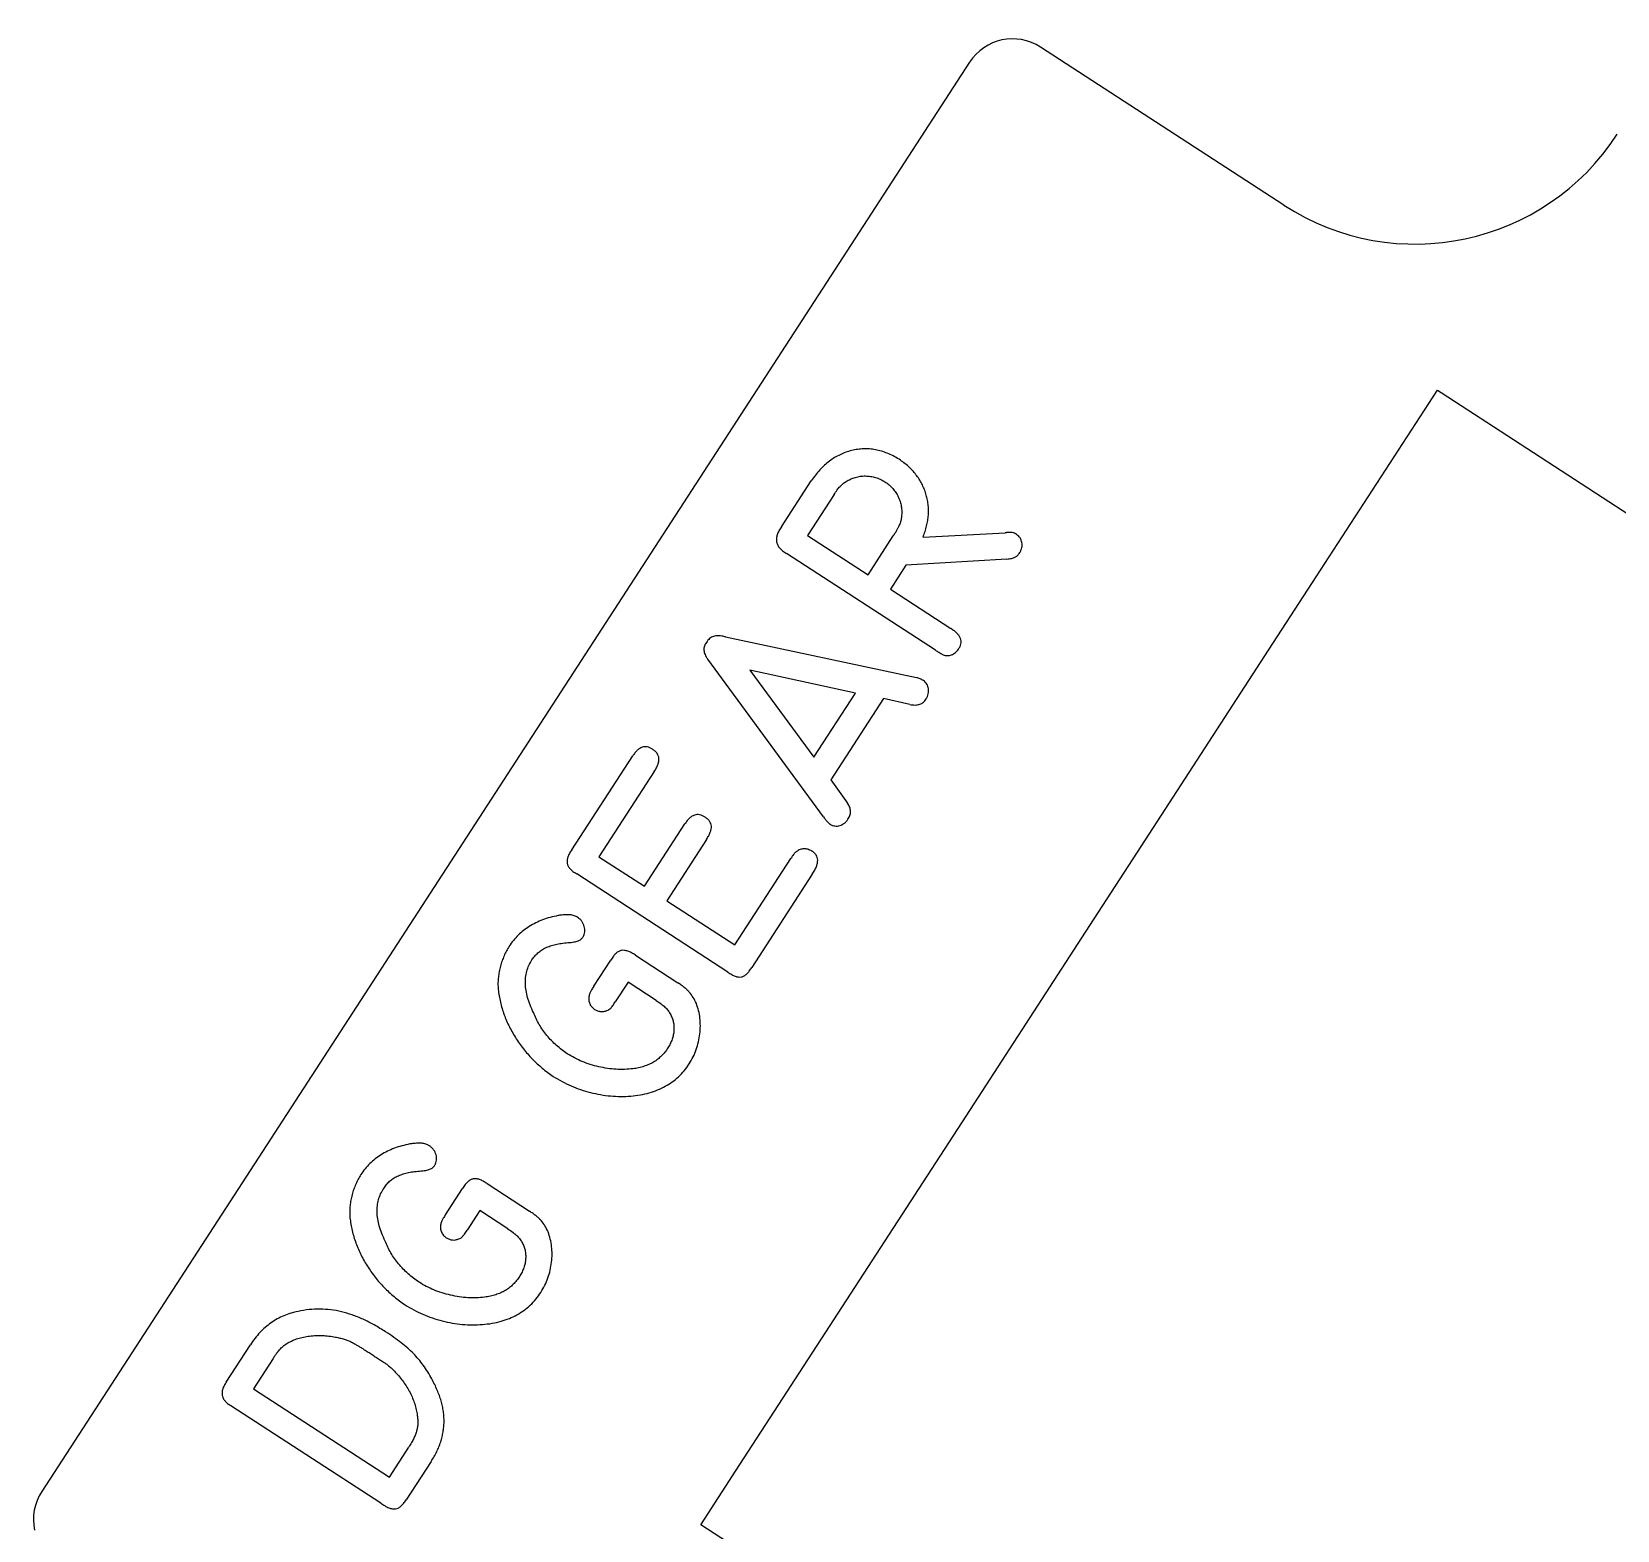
# Model space of a CAD drawing. Header units: millimetres. Extents: x -219 to 14, y 168 to 388.
# Drawn here: x -218.75 to -187.42, y 330.13 to 359.73 of the extents above; entities that cross this region are included whole.
import ezdxf

# ---------------------------------------------------------------- set-up
doc = ezdxf.new("R2010")
doc.units = ezdxf.units.MM
doc.layers.get('0').update_dxf_attribs({"linetype": 'CONTINUOUS'})

msp = doc.modelspace()

# ---------------------------------------------------------------- linework, layer by layer
for p, q in [((-194.012, 356.306), (-198.819, 359.427)), ((-200.224, 359.128), (-218.556, 330.895)), ((-203.94, 349.952), (-203.351, 350.859)), ((-202.901, 350.589), (-203.424, 349.783)), ((-203.424, 349.783), (-202.228, 349.006)), ((-202.228, 349.006), (-201.729, 349.775)), ((-201.142, 349.75), (-199.519, 349.836)), ((-200.897, 347.516), (-203.842, 349.428)), ((-201.48, 349.195), (-201.788, 348.72)), ((-199.487, 349.316), (-201.48, 349.195)), ((-201.788, 348.72), (-200.59, 347.943)), ((-205.042, 347.777), (-201.271, 346.974)), ((-203.109, 344.223), (-205.397, 347.339)), ((-201.923, 346.559), (-202.966, 344.953)), ((-201.405, 346.443), (-201.923, 346.559)), ((-208.082, 343.574), (-206.879, 345.426)), ((-206.453, 345.118), (-207.545, 343.436)), ((-202.966, 344.953), (-202.634, 344.494)), ((-206.647, 342.853), (-205.847, 344.085)), ((-205.421, 343.777), (-206.206, 342.567)), ((-207.545, 343.436), (-206.647, 342.853)), ((-204.862, 341.694), (-203.752, 343.402)), ((-204.999, 341.157), (-207.985, 343.096)), ((-203.33, 343.09), (-204.525, 341.249)), ((-206.206, 342.567), (-204.862, 341.694)), ((-207.648, 340.876), (-207.311, 341.395)), ((-206.826, 341.489), (-205.987, 340.944)), ((-206.97, 340.957), (-207.222, 340.569)), ((-206.413, 340.595), (-206.97, 340.957)), ((-210.578, 336.364), (-210.241, 336.883)), ((-209.755, 336.977), (-208.917, 336.432)), ((-209.9, 336.445), (-210.152, 336.057)), ((-209.343, 336.083), (-209.9, 336.445)), ((-214.91, 333.057), (-214.433, 333.792)), ((-213.983, 333.522), (-214.37, 332.925)), ((-214.37, 332.925), (-211.687, 331.182)), ((-211.856, 330.667), (-214.819, 332.59)), ((-211.687, 331.182), (-211.302, 331.774)), ((-210.863, 331.488), (-211.353, 330.732))]:
    msp.add_line(p, q)
msp.add_lwpolyline([(-186.807, 318.08), (-188.367, 319.093), (-192.133, 321.538), (-193.693, 322.551), (-197.459, 324.996), (-199.019, 326.009), (-202.784, 328.455), (-204.344, 329.467), (-205.533, 330.239), (-204.761, 331.428), (-203.748, 332.988), (-201.303, 336.753), (-200.29, 338.313), (-197.845, 342.079), (-196.832, 343.639), (-194.387, 347.405), (-193.374, 348.965), (-190.979, 352.654), (-190.902, 352.603), (-189.342, 351.591), (-185.576, 349.145)])
msp.add_lwpolyline([(-204.561, 347.122), (-203.298, 345.404), (-202.478, 346.668)], close=True)
for centre, major_axis, start_param, end_param in [((-199.372, 358.575), (-1.016, 0), 4.136501, 5.707297), ((-191.418, 360.3), (-4.762, 0), 0.994908, 2.565704), ((-217.704, 330.341), (-1.016, 0), 5.707297, 6.492695)]:
    msp.add_ellipse(centre, major_axis=major_axis, ratio=1, start_param=start_param, end_param=end_param)
for points, knots in [([(-201.615, 351.286), (-201.653, 351.309), (-201.728, 351.353), (-201.846, 351.407), (-201.963, 351.448), (-202.081, 351.476), (-202.199, 351.492), (-202.317, 351.494), (-202.436, 351.484), (-202.554, 351.46), (-202.67, 351.426), (-202.782, 351.379), (-202.89, 351.321), (-202.992, 351.251), (-203.091, 351.171), (-203.182, 351.077), (-203.271, 350.973), (-203.324, 350.897), (-203.351, 350.859)], [0, 0, 0, 0, 0.066973, 0.130798, 0.192516, 0.252737, 0.311919, 0.370508, 0.42962, 0.489933, 0.550435, 0.610788, 0.671641, 0.733202, 0.796041, 0.861499, 0.929372, 1, 1, 1, 1]), ([(-201.142, 349.75), (-201.128, 349.787), (-201.101, 349.859), (-201.069, 349.969), (-201.047, 350.077), (-201.035, 350.185), (-201.033, 350.292), (-201.04, 350.398), (-201.057, 350.503), (-201.084, 350.606), (-201.121, 350.707), (-201.164, 350.804), (-201.218, 350.896), (-201.281, 350.983), (-201.351, 351.067), (-201.43, 351.146), (-201.518, 351.219), (-201.582, 351.264), (-201.615, 351.286)], [0, 0, 0, 0, 0.067307, 0.132242, 0.195089, 0.256291, 0.317049, 0.37758, 0.437947, 0.499058, 0.559905, 0.6205, 0.681231, 0.741734, 0.803845, 0.867333, 0.932553, 1, 1, 1, 1]), ([(-202.663, 350.846), (-202.634, 350.863), (-202.576, 350.897), (-202.48, 350.931), (-202.382, 350.952), (-202.28, 350.959), (-202.179, 350.951), (-202.08, 350.929), (-201.984, 350.894), (-201.925, 350.86), (-201.895, 350.843)], [0, 0, 0, 0, 0.125938, 0.24876, 0.372828, 0.498156, 0.624094, 0.747043, 0.871982, 1, 1, 1, 1]), ([(-202.901, 350.589), (-202.88, 350.62), (-202.843, 350.676), (-202.786, 350.749), (-202.727, 350.804), (-202.685, 350.832), (-202.663, 350.846)], [0, 0, 0, 0, 0.316721, 0.566805, 0.782691, 1, 1, 1, 1]), ([(-201.895, 350.843), (-201.867, 350.823), (-201.811, 350.783), (-201.74, 350.711), (-201.679, 350.632), (-201.63, 350.545), (-201.593, 350.452), (-201.57, 350.356), (-201.56, 350.257), (-201.565, 350.191), (-201.568, 350.158)], [0, 0, 0, 0, 0.129766, 0.254879, 0.378796, 0.503888, 0.628963, 0.751585, 0.874137, 1, 1, 1, 1]), ([(-201.568, 350.158), (-201.571, 350.128), (-201.579, 350.069), (-201.604, 349.997), (-201.632, 349.939), (-201.657, 349.888), (-201.692, 349.834), (-201.716, 349.795), (-201.729, 349.775)], [0, 0, 0, 0, 0.211517, 0.424706, 0.540005, 0.674698, 0.828583, 1, 1, 1, 1]), ([(-203.94, 349.952), (-203.958, 349.925), (-203.991, 349.876), (-204.024, 349.798), (-204.041, 349.724), (-204.038, 349.653), (-204.015, 349.588), (-203.974, 349.528), (-203.915, 349.474), (-203.867, 349.444), (-203.842, 349.428)], [0, 0, 0, 0, 0.152563, 0.285872, 0.403042, 0.511865, 0.618926, 0.7312, 0.856993, 1, 1, 1, 1]), ([(-199.479, 349.84), (-199.487, 349.838), (-199.5, 349.835), (-199.513, 349.836), (-199.519, 349.836)], [0, 0, 0, 0, 0.5993883, 1, 1, 1, 1]), ([(-199.298, 349.805), (-199.31, 349.812), (-199.335, 349.827), (-199.379, 349.84), (-199.428, 349.845), (-199.461, 349.841), (-199.479, 349.84)], [0, 0, 0, 0, 0.2263142, 0.4653287, 0.7196343, 1, 1, 1, 1]), ([(-199.232, 349.442), (-199.223, 349.458), (-199.205, 349.489), (-199.189, 349.54), (-199.183, 349.59), (-199.187, 349.641), (-199.2, 349.689), (-199.224, 349.734), (-199.255, 349.774), (-199.283, 349.794), (-199.298, 349.805)], [0, 0, 0, 0, 0.135646, 0.261721, 0.384461, 0.506394, 0.629134, 0.747998, 0.871067, 1, 1, 1, 1]), ([(-199.487, 349.316), (-199.47, 349.317), (-199.439, 349.32), (-199.395, 349.327), (-199.358, 349.337), (-199.316, 349.352), (-199.271, 349.386), (-199.245, 349.422), (-199.232, 349.442)], [0, 0, 0, 0, 0.167316, 0.314257, 0.44369, 0.554631, 0.763519, 1, 1, 1, 1]), ([(-205.042, 347.777), (-205.067, 347.783), (-205.114, 347.793), (-205.18, 347.798), (-205.236, 347.799), (-205.284, 347.79), (-205.325, 347.773), (-205.361, 347.745), (-205.395, 347.711), (-205.414, 347.682), (-205.423, 347.668)], [0, 0, 0, 0, 0.179185, 0.331868, 0.459637, 0.566722, 0.664922, 0.767516, 0.878358, 1, 1, 1, 1]), ([(-200.442, 347.538), (-200.43, 347.555), (-200.409, 347.587), (-200.392, 347.642), (-200.389, 347.695), (-200.4, 347.748), (-200.428, 347.799), (-200.469, 347.849), (-200.525, 347.898), (-200.568, 347.927), (-200.59, 347.943)], [0, 0, 0, 0, 0.122837, 0.234702, 0.33802, 0.443195, 0.556426, 0.685775, 0.832502, 1, 1, 1, 1]), ([(-205.423, 347.668), (-205.432, 347.656), (-205.448, 347.633), (-205.464, 347.594), (-205.471, 347.555), (-205.472, 347.514), (-205.465, 347.471), (-205.45, 347.427), (-205.427, 347.383), (-205.407, 347.354), (-205.397, 347.339)], [0, 0, 0, 0, 0.1216, 0.234761, 0.346222, 0.458938, 0.577979, 0.706875, 0.847112, 1, 1, 1, 1]), ([(-200.897, 347.516), (-200.875, 347.502), (-200.841, 347.48), (-200.798, 347.452), (-200.769, 347.435), (-200.752, 347.428), (-200.745, 347.425)], [0, 0, 0, 0, 0.430216, 0.695917, 0.868123, 1, 1, 1, 1]), ([(-200.745, 347.425), (-200.731, 347.42), (-200.704, 347.411), (-200.662, 347.408), (-200.619, 347.411), (-200.578, 347.424), (-200.539, 347.442), (-200.502, 347.468), (-200.469, 347.5), (-200.451, 347.525), (-200.442, 347.538)], [0, 0, 0, 0, 0.123366, 0.242353, 0.362472, 0.483883, 0.610359, 0.735567, 0.865265, 1, 1, 1, 1]), ([(-201.135, 346.917), (-201.145, 346.922), (-201.166, 346.934), (-201.201, 346.949), (-201.236, 346.963), (-201.26, 346.971), (-201.271, 346.974)], [0, 0, 0, 0, 0.2259974, 0.4914178, 0.7662558, 1, 1, 1, 1]), ([(-201.081, 346.553), (-201.072, 346.569), (-201.055, 346.6), (-201.037, 346.651), (-201.031, 346.702), (-201.033, 346.753), (-201.045, 346.801), (-201.065, 346.846), (-201.096, 346.886), (-201.122, 346.906), (-201.135, 346.917)], [0, 0, 0, 0, 0.134506, 0.263227, 0.389018, 0.514255, 0.636184, 0.754471, 0.87425, 1, 1, 1, 1]), ([(-201.405, 346.443), (-201.386, 346.44), (-201.35, 346.434), (-201.298, 346.431), (-201.25, 346.434), (-201.207, 346.444), (-201.168, 346.463), (-201.134, 346.486), (-201.104, 346.516), (-201.089, 346.54), (-201.081, 346.553)], [0, 0, 0, 0, 0.154501, 0.293785, 0.42262, 0.543192, 0.655844, 0.767094, 0.879663, 1, 1, 1, 1]), ([(-206.485, 345.557), (-206.502, 345.568), (-206.535, 345.589), (-206.589, 345.606), (-206.642, 345.61), (-206.694, 345.599), (-206.743, 345.575), (-206.791, 345.538), (-206.837, 345.487), (-206.864, 345.447), (-206.879, 345.426)], [0, 0, 0, 0, 0.127989, 0.244452, 0.351055, 0.459193, 0.570407, 0.695928, 0.837219, 1, 1, 1, 1]), ([(-206.453, 345.118), (-206.438, 345.142), (-206.41, 345.186), (-206.38, 345.254), (-206.363, 345.317), (-206.359, 345.375), (-206.37, 345.43), (-206.395, 345.479), (-206.434, 345.523), (-206.467, 345.546), (-206.485, 345.557)], [0, 0, 0, 0, 0.167024, 0.311138, 0.437927, 0.549828, 0.656796, 0.762138, 0.874038, 1, 1, 1, 1]), ([(-202.625, 344.175), (-202.617, 344.188), (-202.601, 344.212), (-202.586, 344.252), (-202.577, 344.291), (-202.574, 344.331), (-202.579, 344.372), (-202.591, 344.413), (-202.608, 344.454), (-202.625, 344.48), (-202.634, 344.494)], [0, 0, 0, 0, 0.130149, 0.251816, 0.370089, 0.485344, 0.604667, 0.727505, 0.858245, 1, 1, 1, 1]), ([(-205.447, 344.214), (-205.465, 344.225), (-205.499, 344.247), (-205.554, 344.264), (-205.608, 344.27), (-205.661, 344.258), (-205.711, 344.234), (-205.759, 344.197), (-205.806, 344.147), (-205.832, 344.106), (-205.847, 344.085)], [0, 0, 0, 0, 0.131943, 0.2486429, 0.3571211, 0.4637699, 0.5760776, 0.6998693, 0.8395407, 1, 1, 1, 1]), ([(-205.421, 343.777), (-205.405, 343.801), (-205.377, 343.846), (-205.345, 343.914), (-205.327, 343.977), (-205.322, 344.035), (-205.333, 344.089), (-205.357, 344.138), (-205.396, 344.181), (-205.429, 344.202), (-205.447, 344.214)], [0, 0, 0, 0, 0.170074, 0.316341, 0.443121, 0.556197, 0.661047, 0.765272, 0.875406, 1, 1, 1, 1]), ([(-203.109, 344.223), (-203.101, 344.212), (-203.085, 344.191), (-203.064, 344.163), (-203.046, 344.141), (-203.028, 344.119), (-203.007, 344.097), (-202.988, 344.084), (-202.979, 344.078)], [0, 0, 0, 0, 0.215461, 0.395688, 0.538665, 0.647373, 0.830226, 1, 1, 1, 1]), ([(-202.979, 344.078), (-202.963, 344.07), (-202.933, 344.053), (-202.884, 344.041), (-202.835, 344.04), (-202.786, 344.05), (-202.739, 344.069), (-202.695, 344.096), (-202.656, 344.132), (-202.635, 344.161), (-202.625, 344.175)], [0, 0, 0, 0, 0.130049, 0.249642, 0.369663, 0.489769, 0.614812, 0.737391, 0.865913, 1, 1, 1, 1]), ([(-208.082, 343.574), (-208.098, 343.548), (-208.129, 343.502), (-208.162, 343.43), (-208.177, 343.365), (-208.176, 343.304), (-208.154, 343.247), (-208.113, 343.194), (-208.057, 343.142), (-208.01, 343.112), (-207.985, 343.096)], [0, 0, 0, 0, 0.157132, 0.289677, 0.403843, 0.503503, 0.602805, 0.715477, 0.846707, 1, 1, 1, 1]), ([(-203.643, 343.537), (-203.652, 343.531), (-203.669, 343.518), (-203.694, 343.491), (-203.72, 343.452), (-203.74, 343.421), (-203.752, 343.402)], [0, 0, 0, 0, 0.185122, 0.36714, 0.620416, 1, 1, 1, 1]), ([(-203.342, 343.547), (-203.368, 343.56), (-203.417, 343.585), (-203.497, 343.595), (-203.575, 343.58), (-203.62, 343.552), (-203.643, 343.537)], [0, 0, 0, 0, 0.269511, 0.509617, 0.744319, 1, 1, 1, 1]), ([(-203.33, 343.09), (-203.313, 343.115), (-203.282, 343.164), (-203.248, 343.236), (-203.228, 343.303), (-203.22, 343.364), (-203.23, 343.42), (-203.253, 343.471), (-203.291, 343.515), (-203.324, 343.536), (-203.342, 343.547)], [0, 0, 0, 0, 0.174573, 0.32497, 0.454688, 0.569092, 0.673273, 0.774858, 0.880749, 1, 1, 1, 1]), ([(-208.354, 342.273), (-208.407, 342.261), (-208.51, 342.239), (-208.658, 342.191), (-208.795, 342.132), (-208.921, 342.061), (-209.038, 341.98), (-209.143, 341.886), (-209.24, 341.783), (-209.293, 341.706), (-209.32, 341.667)], [0, 0, 0, 0, 0.138656, 0.270227, 0.396882, 0.520498, 0.640242, 0.759641, 0.879372, 1, 1, 1, 1]), ([(-207.964, 342.236), (-207.987, 342.249), (-208.034, 342.275), (-208.103, 342.288), (-208.165, 342.29), (-208.221, 342.288), (-208.285, 342.282), (-208.33, 342.276), (-208.354, 342.273)], [0, 0, 0, 0, 0.193167, 0.400865, 0.518955, 0.659978, 0.818048, 1, 1, 1, 1]), ([(-207.859, 341.854), (-207.851, 341.87), (-207.835, 341.9), (-207.824, 341.952), (-207.823, 342.004), (-207.834, 342.058), (-207.853, 342.11), (-207.881, 342.159), (-207.919, 342.201), (-207.949, 342.224), (-207.964, 342.236)], [0, 0, 0, 0, 0.120142, 0.235729, 0.355946, 0.48213, 0.611265, 0.737593, 0.865376, 1, 1, 1, 1]), ([(-208.161, 341.738), (-208.139, 341.74), (-208.098, 341.743), (-208.042, 341.75), (-207.996, 341.76), (-207.948, 341.775), (-207.897, 341.802), (-207.871, 341.837), (-207.859, 341.854)], [0, 0, 0, 0, 0.194945, 0.363883, 0.503244, 0.616106, 0.809526, 1, 1, 1, 1]), ([(-209.32, 341.667), (-209.338, 341.636), (-209.376, 341.576), (-209.421, 341.478), (-209.462, 341.377), (-209.493, 341.272), (-209.518, 341.166), (-209.535, 341.059), (-209.542, 340.953), (-209.54, 340.883), (-209.539, 340.847)], [0, 0, 0, 0, 0.123474, 0.248941, 0.37369, 0.502027, 0.629964, 0.754782, 0.877724, 1, 1, 1, 1]), ([(-208.87, 341.396), (-208.852, 341.422), (-208.817, 341.472), (-208.753, 341.537), (-208.681, 341.594), (-208.599, 341.639), (-208.507, 341.676), (-208.403, 341.705), (-208.286, 341.727), (-208.204, 341.734), (-208.161, 341.738)], [0, 0, 0, 0, 0.113034, 0.223454, 0.334425, 0.446464, 0.566353, 0.698289, 0.841935, 1, 1, 1, 1]), ([(-206.826, 341.489), (-206.852, 341.506), (-206.899, 341.537), (-206.972, 341.571), (-207.038, 341.587), (-207.1, 341.587), (-207.158, 341.565), (-207.213, 341.526), (-207.265, 341.467), (-207.295, 341.421), (-207.311, 341.395)], [0, 0, 0, 0, 0.15808, 0.291839, 0.40585, 0.505376, 0.604203, 0.716418, 0.847324, 1, 1, 1, 1]), ([(-208.84, 340.356), (-208.863, 340.406), (-208.908, 340.503), (-208.957, 340.649), (-208.989, 340.788), (-209.003, 340.923), (-208.997, 341.051), (-208.974, 341.173), (-208.933, 341.29), (-208.891, 341.361), (-208.87, 341.396)], [0, 0, 0, 0, 0.151677, 0.29208, 0.422576, 0.544866, 0.661738, 0.774135, 0.88625, 1, 1, 1, 1]), ([(-204.999, 341.157), (-204.974, 341.14), (-204.928, 341.108), (-204.857, 341.075), (-204.793, 341.057), (-204.731, 341.059), (-204.675, 341.081), (-204.622, 341.121), (-204.57, 341.178), (-204.541, 341.224), (-204.525, 341.249)], [0, 0, 0, 0, 0.1575487, 0.2902292, 0.4036408, 0.503585, 0.6031694, 0.7146664, 0.8462704, 1, 1, 1, 1]), ([(-207.648, 340.876), (-207.663, 340.852), (-207.689, 340.813), (-207.719, 340.762), (-207.735, 340.721), (-207.739, 340.698), (-207.741, 340.687)], [0, 0, 0, 0, 0.392293, 0.658499, 0.845547, 1, 1, 1, 1]), ([(-205.621, 340.536), (-205.64, 340.577), (-205.678, 340.657), (-205.745, 340.745), (-205.806, 340.809), (-205.86, 340.854), (-205.919, 340.901), (-205.964, 340.93), (-205.987, 340.944)], [0, 0, 0, 0, 0.2440715, 0.4736086, 0.5909305, 0.7162576, 0.8525738, 1, 1, 1, 1]), ([(-209.539, 340.847), (-209.534, 340.805), (-209.525, 340.72), (-209.501, 340.594), (-209.47, 340.469), (-209.431, 340.345), (-209.384, 340.223), (-209.329, 340.103), (-209.267, 339.983), (-209.198, 339.866), (-209.122, 339.752), (-209.04, 339.643), (-208.955, 339.538), (-208.863, 339.439), (-208.766, 339.346), (-208.665, 339.257), (-208.559, 339.173), (-208.484, 339.122), (-208.447, 339.096)], [0, 0, 0, 0, 0.059978, 0.120362, 0.180764, 0.241409, 0.302516, 0.364301, 0.427564, 0.491905, 0.556544, 0.620298, 0.683478, 0.746539, 0.809683, 0.872744, 0.936262, 1, 1, 1, 1]), ([(-207.741, 340.687), (-207.744, 340.661), (-207.751, 340.609), (-207.731, 340.533), (-207.692, 340.465), (-207.652, 340.434), (-207.632, 340.419)], [0, 0, 0, 0, 0.256474, 0.50812, 0.756165, 1, 1, 1, 1]), ([(-207.387, 340.396), (-207.373, 340.402), (-207.345, 340.413), (-207.316, 340.44), (-207.293, 340.468), (-207.271, 340.495), (-207.248, 340.53), (-207.231, 340.555), (-207.222, 340.569)], [0, 0, 0, 0, 0.178961, 0.368658, 0.483484, 0.624321, 0.798885, 1, 1, 1, 1]), ([(-206.413, 340.595), (-206.38, 340.573), (-206.32, 340.533), (-206.243, 340.469), (-206.182, 340.405), (-206.153, 340.357), (-206.138, 340.334)], [0, 0, 0, 0, 0.3134302, 0.5636583, 0.7828876, 1, 1, 1, 1]), ([(-208.171, 339.543), (-208.208, 339.569), (-208.283, 339.62), (-208.387, 339.707), (-208.485, 339.801), (-208.575, 339.902), (-208.656, 340.009), (-208.728, 340.12), (-208.79, 340.236), (-208.823, 340.316), (-208.84, 340.356)], [0, 0, 0, 0, 0.127017, 0.253917, 0.379719, 0.506854, 0.632469, 0.755368, 0.87788, 1, 1, 1, 1]), ([(-207.632, 340.419), (-207.612, 340.409), (-207.574, 340.389), (-207.511, 340.373), (-207.447, 340.377), (-207.407, 340.39), (-207.387, 340.396)], [0, 0, 0, 0, 0.262674, 0.508422, 0.749124, 1, 1, 1, 1]), ([(-206.138, 340.334), (-206.125, 340.308), (-206.098, 340.257), (-206.075, 340.174), (-206.062, 340.089), (-206.063, 340.002), (-206.074, 339.914), (-206.099, 339.827), (-206.134, 339.741), (-206.166, 339.687), (-206.183, 339.659)], [0, 0, 0, 0, 0.122642, 0.242496, 0.362224, 0.484465, 0.608321, 0.734963, 0.864494, 1, 1, 1, 1]), ([(-205.763, 339.342), (-205.736, 339.388), (-205.681, 339.479), (-205.621, 339.627), (-205.576, 339.779), (-205.549, 339.936), (-205.539, 340.093), (-205.547, 340.246), (-205.573, 340.395), (-205.605, 340.489), (-205.621, 340.536)], [0, 0, 0, 0, 0.1293243, 0.2560441, 0.3830068, 0.5112802, 0.6381562, 0.7602612, 0.880429, 1, 1, 1, 1]), ([(-206.183, 339.659), (-206.202, 339.631), (-206.24, 339.575), (-206.308, 339.5), (-206.383, 339.434), (-206.466, 339.377), (-206.557, 339.329), (-206.656, 339.293), (-206.762, 339.263), (-206.836, 339.252), (-206.874, 339.246)], [0, 0, 0, 0, 0.123087, 0.2442, 0.362737, 0.482888, 0.604904, 0.730981, 0.862811, 1, 1, 1, 1]), ([(-206.874, 339.246), (-206.929, 339.241), (-207.039, 339.231), (-207.208, 339.233), (-207.378, 339.252), (-207.549, 339.284), (-207.716, 339.329), (-207.876, 339.388), (-208.029, 339.457), (-208.124, 339.514), (-208.171, 339.543)], [0, 0, 0, 0, 0.122105, 0.245543, 0.371703, 0.500643, 0.629503, 0.75463, 0.877878, 1, 1, 1, 1]), ([(-206.917, 338.707), (-206.853, 338.713), (-206.73, 338.726), (-206.552, 338.768), (-206.387, 338.824), (-206.235, 338.896), (-206.097, 338.984), (-205.971, 339.087), (-205.858, 339.207), (-205.795, 339.296), (-205.763, 339.342)], [0, 0, 0, 0, 0.140054, 0.272489, 0.399611, 0.521935, 0.640826, 0.759272, 0.878088, 1, 1, 1, 1]), ([(-208.447, 339.096), (-208.39, 339.062), (-208.276, 338.993), (-208.095, 338.906), (-207.908, 338.833), (-207.714, 338.775), (-207.516, 338.734), (-207.317, 338.706), (-207.117, 338.697), (-206.984, 338.703), (-206.917, 338.707)], [0, 0, 0, 0, 0.1243769, 0.2490169, 0.3735586, 0.5000575, 0.6264269, 0.7512141, 0.8752194, 1, 1, 1, 1]), ([(-211.283, 337.761), (-211.336, 337.749), (-211.44, 337.727), (-211.587, 337.679), (-211.725, 337.62), (-211.851, 337.549), (-211.968, 337.468), (-212.073, 337.374), (-212.169, 337.271), (-212.223, 337.194), (-212.249, 337.155)], [0, 0, 0, 0, 0.138656, 0.270227, 0.396882, 0.520498, 0.640242, 0.759641, 0.879372, 1, 1, 1, 1]), ([(-210.894, 337.724), (-210.917, 337.737), (-210.964, 337.763), (-211.033, 337.776), (-211.095, 337.778), (-211.15, 337.776), (-211.214, 337.77), (-211.259, 337.764), (-211.283, 337.761)], [0, 0, 0, 0, 0.193167, 0.400865, 0.518955, 0.659978, 0.818048, 1, 1, 1, 1]), ([(-210.788, 337.342), (-210.78, 337.358), (-210.764, 337.388), (-210.754, 337.44), (-210.753, 337.492), (-210.763, 337.546), (-210.783, 337.598), (-210.81, 337.647), (-210.848, 337.689), (-210.879, 337.712), (-210.894, 337.724)], [0, 0, 0, 0, 0.120142, 0.235729, 0.355946, 0.48213, 0.611265, 0.737593, 0.865376, 1, 1, 1, 1]), ([(-212.249, 337.155), (-212.268, 337.124), (-212.306, 337.064), (-212.351, 336.966), (-212.392, 336.865), (-212.423, 336.76), (-212.448, 336.654), (-212.464, 336.547), (-212.471, 336.441), (-212.469, 336.371), (-212.469, 336.335)], [0, 0, 0, 0, 0.123474, 0.248941, 0.37369, 0.502027, 0.629964, 0.754782, 0.877724, 1, 1, 1, 1]), ([(-211.799, 336.884), (-211.782, 336.91), (-211.747, 336.96), (-211.683, 337.025), (-211.611, 337.082), (-211.529, 337.127), (-211.436, 337.164), (-211.332, 337.193), (-211.216, 337.215), (-211.134, 337.222), (-211.091, 337.226)], [0, 0, 0, 0, 0.113034, 0.223454, 0.334425, 0.446464, 0.566353, 0.698289, 0.841935, 1, 1, 1, 1]), ([(-211.091, 337.226), (-211.069, 337.228), (-211.028, 337.231), (-210.972, 337.238), (-210.925, 337.248), (-210.878, 337.263), (-210.827, 337.29), (-210.801, 337.325), (-210.788, 337.342)], [0, 0, 0, 0, 0.194945, 0.363883, 0.503244, 0.616106, 0.809526, 1, 1, 1, 1]), ([(-211.77, 335.844), (-211.793, 335.894), (-211.838, 335.991), (-211.887, 336.137), (-211.919, 336.276), (-211.933, 336.411), (-211.927, 336.539), (-211.904, 336.661), (-211.862, 336.778), (-211.82, 336.849), (-211.799, 336.884)], [0, 0, 0, 0, 0.151677, 0.29208, 0.422576, 0.544866, 0.661738, 0.774135, 0.88625, 1, 1, 1, 1]), ([(-209.755, 336.977), (-209.781, 336.994), (-209.829, 337.025), (-209.901, 337.059), (-209.968, 337.075), (-210.03, 337.075), (-210.088, 337.053), (-210.143, 337.014), (-210.195, 336.955), (-210.225, 336.909), (-210.241, 336.883)], [0, 0, 0, 0, 0.15808, 0.291839, 0.40585, 0.505376, 0.604203, 0.716418, 0.847324, 1, 1, 1, 1]), ([(-212.469, 336.335), (-212.464, 336.293), (-212.455, 336.208), (-212.431, 336.082), (-212.399, 335.957), (-212.36, 335.833), (-212.314, 335.711), (-212.259, 335.591), (-212.197, 335.471), (-212.127, 335.354), (-212.051, 335.24), (-211.97, 335.131), (-211.884, 335.026), (-211.793, 334.927), (-211.696, 334.834), (-211.595, 334.745), (-211.489, 334.661), (-211.414, 334.61), (-211.376, 334.584)], [0, 0, 0, 0, 0.059978, 0.120362, 0.180764, 0.241409, 0.302516, 0.364301, 0.427564, 0.491905, 0.556544, 0.620298, 0.683478, 0.746539, 0.809683, 0.872744, 0.936262, 1, 1, 1, 1]), ([(-210.671, 336.175), (-210.674, 336.149), (-210.681, 336.097), (-210.66, 336.021), (-210.622, 335.953), (-210.582, 335.922), (-210.562, 335.907)], [0, 0, 0, 0, 0.256474, 0.50812, 0.756165, 1, 1, 1, 1]), ([(-210.578, 336.364), (-210.593, 336.34), (-210.618, 336.301), (-210.649, 336.25), (-210.665, 336.209), (-210.669, 336.186), (-210.671, 336.175)], [0, 0, 0, 0, 0.392293, 0.658499, 0.845547, 1, 1, 1, 1]), ([(-208.551, 336.024), (-208.57, 336.065), (-208.608, 336.145), (-208.675, 336.233), (-208.735, 336.297), (-208.79, 336.342), (-208.849, 336.389), (-208.894, 336.418), (-208.917, 336.432)], [0, 0, 0, 0, 0.244071, 0.473609, 0.590931, 0.716258, 0.852574, 1, 1, 1, 1]), ([(-210.562, 335.907), (-210.542, 335.897), (-210.503, 335.877), (-210.441, 335.861), (-210.377, 335.865), (-210.337, 335.878), (-210.317, 335.884)], [0, 0, 0, 0, 0.262674, 0.508422, 0.749124, 1, 1, 1, 1]), ([(-210.317, 335.884), (-210.303, 335.89), (-210.275, 335.901), (-210.246, 335.928), (-210.222, 335.956), (-210.201, 335.983), (-210.178, 336.018), (-210.161, 336.043), (-210.152, 336.057)], [0, 0, 0, 0, 0.178961, 0.368658, 0.483484, 0.624321, 0.798885, 1, 1, 1, 1]), ([(-209.343, 336.083), (-209.309, 336.061), (-209.249, 336.021), (-209.172, 335.957), (-209.112, 335.893), (-209.082, 335.845), (-209.067, 335.822)], [0, 0, 0, 0, 0.3134302, 0.5636583, 0.7828876, 1, 1, 1, 1]), ([(-208.693, 334.83), (-208.665, 334.876), (-208.611, 334.967), (-208.551, 335.115), (-208.506, 335.267), (-208.479, 335.424), (-208.469, 335.581), (-208.477, 335.734), (-208.503, 335.883), (-208.535, 335.977), (-208.551, 336.024)], [0, 0, 0, 0, 0.129324, 0.256044, 0.383007, 0.51128, 0.638156, 0.760261, 0.880429, 1, 1, 1, 1]), ([(-211.101, 335.031), (-211.138, 335.057), (-211.213, 335.108), (-211.317, 335.195), (-211.414, 335.289), (-211.504, 335.39), (-211.586, 335.497), (-211.658, 335.608), (-211.719, 335.724), (-211.753, 335.804), (-211.77, 335.844)], [0, 0, 0, 0, 0.127017, 0.253917, 0.379719, 0.506854, 0.632469, 0.755368, 0.87788, 1, 1, 1, 1]), ([(-209.067, 335.822), (-209.054, 335.796), (-209.028, 335.745), (-209.005, 335.662), (-208.991, 335.577), (-208.993, 335.49), (-209.003, 335.402), (-209.029, 335.315), (-209.064, 335.229), (-209.096, 335.175), (-209.112, 335.147)], [0, 0, 0, 0, 0.122642, 0.2424962, 0.3622235, 0.4844652, 0.6083207, 0.7349625, 0.8644939, 1, 1, 1, 1]), ([(-209.804, 334.734), (-209.859, 334.729), (-209.969, 334.719), (-210.137, 334.721), (-210.308, 334.74), (-210.478, 334.772), (-210.646, 334.817), (-210.806, 334.876), (-210.959, 334.945), (-211.054, 335.002), (-211.101, 335.031)], [0, 0, 0, 0, 0.122105, 0.245543, 0.371703, 0.500643, 0.629503, 0.75463, 0.877878, 1, 1, 1, 1]), ([(-209.112, 335.147), (-209.131, 335.119), (-209.17, 335.063), (-209.238, 334.988), (-209.313, 334.922), (-209.396, 334.865), (-209.487, 334.817), (-209.586, 334.781), (-209.692, 334.751), (-209.766, 334.74), (-209.804, 334.734)], [0, 0, 0, 0, 0.123087, 0.2442, 0.362737, 0.482888, 0.604904, 0.730981, 0.862811, 1, 1, 1, 1]), ([(-209.847, 334.195), (-209.783, 334.201), (-209.66, 334.214), (-209.482, 334.256), (-209.317, 334.312), (-209.165, 334.384), (-209.026, 334.472), (-208.9, 334.575), (-208.788, 334.695), (-208.725, 334.784), (-208.693, 334.83)], [0, 0, 0, 0, 0.140054, 0.2724885, 0.3996108, 0.5219348, 0.6408257, 0.7592718, 0.8780877, 1, 1, 1, 1]), ([(-213.489, 334.455), (-213.538, 334.444), (-213.635, 334.422), (-213.773, 334.369), (-213.904, 334.307), (-214.026, 334.229), (-214.141, 334.14), (-214.248, 334.036), (-214.346, 333.921), (-214.404, 333.835), (-214.433, 333.792)], [0, 0, 0, 0, 0.127213, 0.25064, 0.372495, 0.493323, 0.615883, 0.739719, 0.867619, 1, 1, 1, 1]), ([(-211.76, 334.049), (-211.835, 334.096), (-211.979, 334.187), (-212.201, 334.298), (-212.417, 334.387), (-212.631, 334.45), (-212.844, 334.488), (-213.058, 334.501), (-213.274, 334.493), (-213.417, 334.468), (-213.489, 334.455)], [0, 0, 0, 0, 0.144255, 0.279624, 0.407417, 0.528415, 0.645397, 0.762052, 0.879968, 1, 1, 1, 1]), ([(-211.376, 334.584), (-211.32, 334.55), (-211.206, 334.481), (-211.025, 334.394), (-210.837, 334.321), (-210.644, 334.263), (-210.446, 334.222), (-210.246, 334.194), (-210.046, 334.185), (-209.913, 334.191), (-209.847, 334.195)], [0, 0, 0, 0, 0.124377, 0.249017, 0.373559, 0.500058, 0.626427, 0.751214, 0.875219, 1, 1, 1, 1]), ([(-213.691, 333.83), (-213.661, 333.847), (-213.598, 333.882), (-213.494, 333.919), (-213.381, 333.948), (-213.262, 333.968), (-213.136, 333.978), (-213.009, 333.978), (-212.881, 333.968), (-212.795, 333.953), (-212.753, 333.946)], [0, 0, 0, 0, 0.108815, 0.223046, 0.34223, 0.469524, 0.599834, 0.731986, 0.864687, 1, 1, 1, 1]), ([(-210.849, 333.12), (-210.875, 333.167), (-210.927, 333.26), (-211.016, 333.39), (-211.11, 333.511), (-211.212, 333.624), (-211.326, 333.731), (-211.455, 333.837), (-211.601, 333.945), (-211.706, 334.014), (-211.76, 334.049)], [0, 0, 0, 0, 0.1229136, 0.2423159, 0.3580537, 0.4711387, 0.588026, 0.7143825, 0.8520542, 1, 1, 1, 1]), ([(-213.983, 333.522), (-213.97, 333.542), (-213.946, 333.58), (-213.909, 333.631), (-213.875, 333.676), (-213.832, 333.727), (-213.773, 333.78), (-213.719, 333.813), (-213.691, 333.83)], [0, 0, 0, 0, 0.167038, 0.313531, 0.445257, 0.560315, 0.776449, 1, 1, 1, 1]), ([(-212.753, 333.946), (-212.723, 333.94), (-212.665, 333.93), (-212.583, 333.906), (-212.506, 333.881), (-212.445, 333.854), (-212.396, 333.827), (-212.352, 333.802), (-212.301, 333.772), (-212.244, 333.737), (-212.179, 333.696), (-212.106, 333.65), (-212.027, 333.599), (-211.972, 333.562), (-211.944, 333.543)], [0, 0, 0, 0, 0.099136, 0.193652, 0.281365, 0.36547, 0.411235, 0.466023, 0.530927, 0.604906, 0.688993, 0.783209, 0.886537, 1, 1, 1, 1]), ([(-211.944, 333.543), (-211.916, 333.525), (-211.866, 333.492), (-211.797, 333.449), (-211.744, 333.412), (-211.691, 333.374), (-211.633, 333.324), (-211.593, 333.28), (-211.571, 333.256)], [0, 0, 0, 0, 0.207548, 0.381811, 0.51697, 0.618955, 0.796735, 1, 1, 1, 1]), ([(-214.91, 333.057), (-214.925, 333.033), (-214.953, 332.989), (-214.981, 332.921), (-214.994, 332.855), (-214.99, 332.793), (-214.97, 332.735), (-214.935, 332.681), (-214.883, 332.631), (-214.841, 332.605), (-214.819, 332.59)], [0, 0, 0, 0, 0.149708, 0.282347, 0.399883, 0.508426, 0.616661, 0.730264, 0.85635, 1, 1, 1, 1]), ([(-211.571, 333.256), (-211.542, 333.225), (-211.484, 333.163), (-211.409, 333.061), (-211.338, 332.958), (-211.278, 332.85), (-211.226, 332.739), (-211.185, 332.627), (-211.154, 332.513), (-211.141, 332.437), (-211.135, 332.399)], [0, 0, 0, 0, 0.131076, 0.260457, 0.387849, 0.515049, 0.639819, 0.762628, 0.881718, 1, 1, 1, 1]), ([(-210.863, 331.488), (-210.842, 331.52), (-210.802, 331.583), (-210.752, 331.68), (-210.707, 331.777), (-210.671, 331.875), (-210.644, 331.974), (-210.623, 332.073), (-210.611, 332.173), (-210.605, 332.273), (-210.608, 332.374), (-210.619, 332.477), (-210.638, 332.58), (-210.663, 332.686), (-210.699, 332.793), (-210.741, 332.901), (-210.791, 333.011), (-210.83, 333.083), (-210.849, 333.12)], [0, 0, 0, 0, 0.065537, 0.128894, 0.190513, 0.250819, 0.31017, 0.368743, 0.426366, 0.484321, 0.542747, 0.602028, 0.662919, 0.725322, 0.790697, 0.857753, 0.927457, 1, 1, 1, 1]), ([(-211.135, 332.399), (-211.131, 332.372), (-211.125, 332.32), (-211.122, 332.243), (-211.131, 332.168), (-211.146, 332.094), (-211.172, 332.019), (-211.204, 331.94), (-211.25, 331.858), (-211.285, 331.803), (-211.302, 331.774)], [0, 0, 0, 0, 0.120567, 0.236688, 0.349281, 0.461125, 0.577512, 0.706025, 0.846945, 1, 1, 1, 1]), ([(-211.856, 330.667), (-211.828, 330.647), (-211.778, 330.612), (-211.701, 330.573), (-211.632, 330.552), (-211.569, 330.548), (-211.51, 330.567), (-211.454, 330.604), (-211.401, 330.661), (-211.37, 330.707), (-211.353, 330.732)], [0, 0, 0, 0, 0.165632, 0.307111, 0.42353, 0.521468, 0.616875, 0.724163, 0.850235, 1, 1, 1, 1])]:
    msp.add_open_spline(points, degree=3, knots=knots)

doc.saveas('drawing.dxf')
